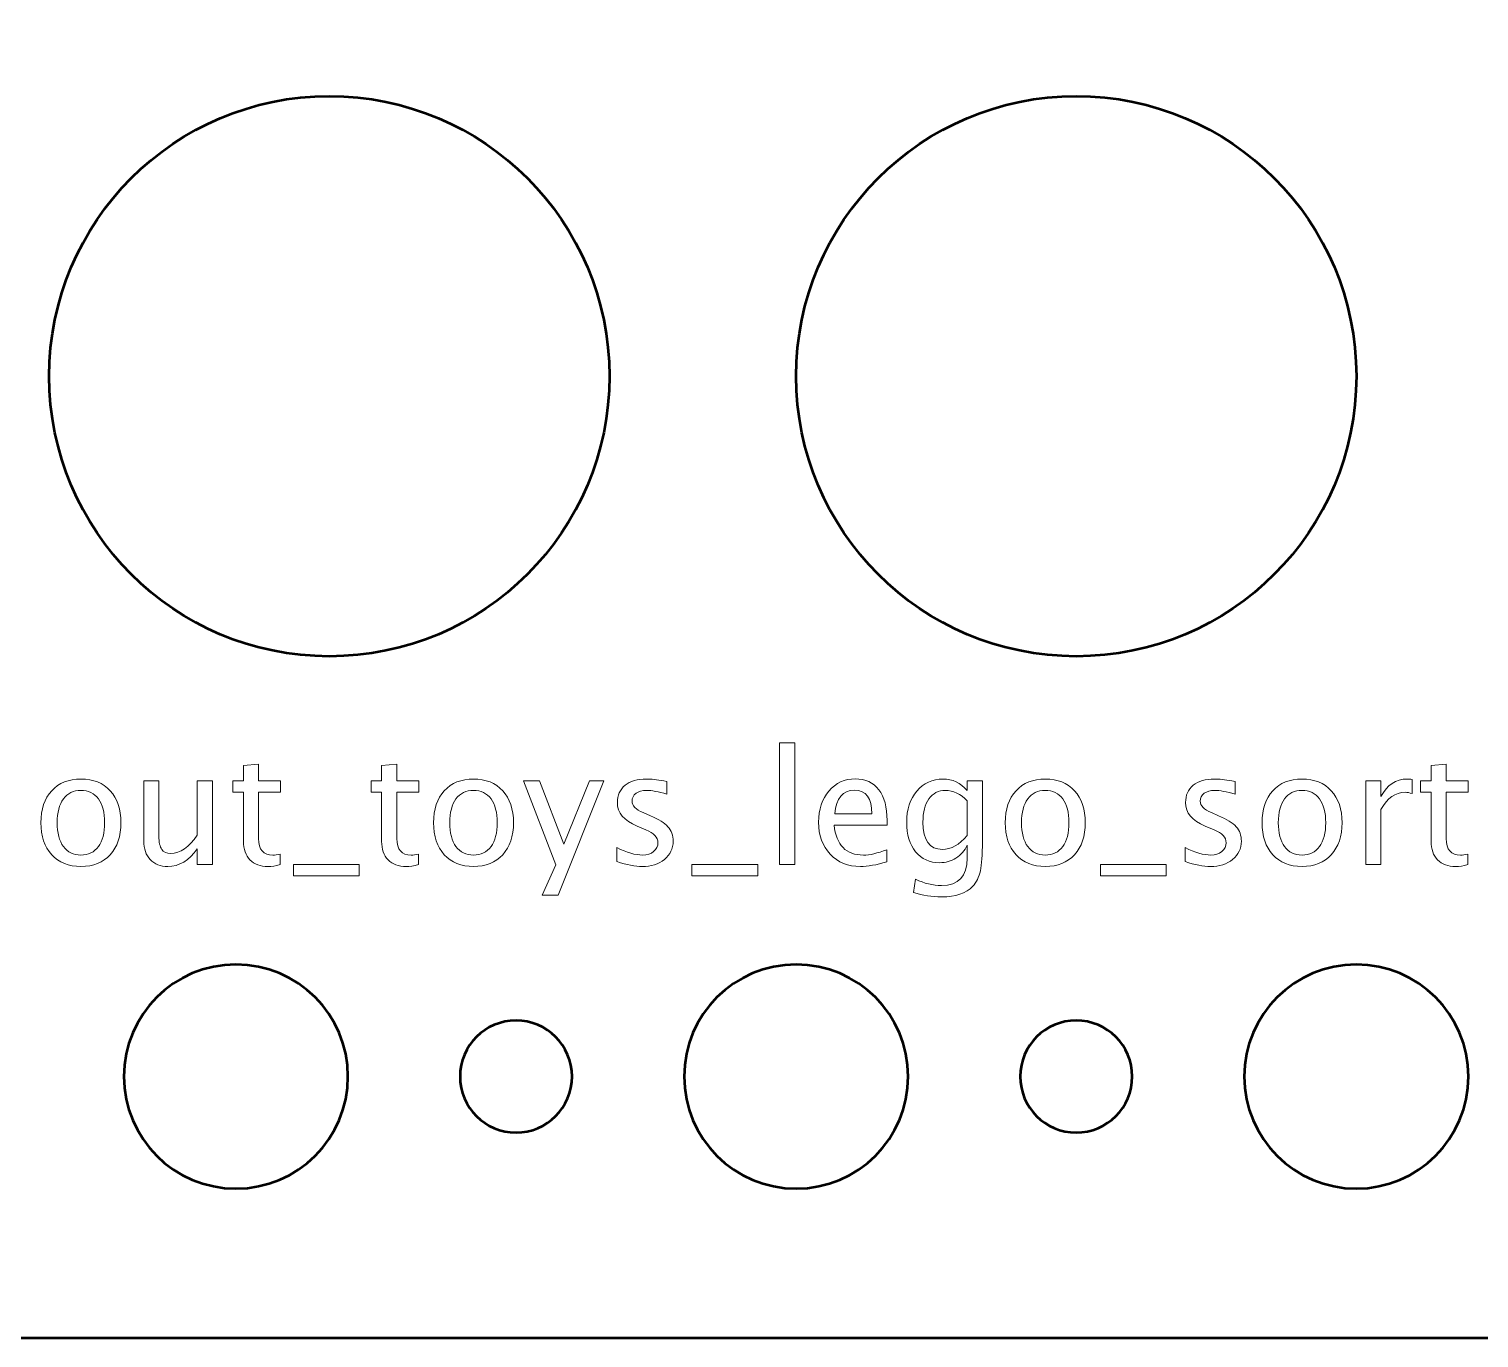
# Model space of a CAD drawing. Header units: centimetres. Extents: x -31.4 to 31.4, y -20.9 to 20.9.
# Drawn here: x -5.804 to -1.922, y 0.05 to 3.555 of the extents above; entities that cross this region are included whole.
import ezdxf

# ---------------------------------------------------------------- set-up
doc = ezdxf.new("R2010")
doc.units = ezdxf.units.CM
doc.header["$MEASUREMENT"] = 0
doc.layers.add('Layer 1', color=7, linetype='Continuous')

msp = doc.modelspace()

# ---------------------------------------------------------------- linework, layer by layer
at = {"layer": 'Layer 1', "lineweight": 53}
for centre in [(-4.99998, 2.62498), (-2.99998, 2.62498)]:
    msp.add_ellipse(centre, major_axis=(0, 0.75002), ratio=1, dxfattribs=at)
for points, knots in [([(-10.45, 0.55), (-10.45, 0.55), (-10.45, 20.45), (-10.45, 20.45), (-10.45, 20.45), (-10.45, 20.72614), (-10.22614, 20.95), (-9.95, 20.95), (-9.95, 20.95), (-9.95, 20.95), (9.95, 20.95), (9.95, 20.95), (9.95, 20.95), (10.22614, 20.95), (10.45, 20.72614), (10.45, 20.45), (10.45, 20.45), (10.45, 20.45), (10.45, 0.55), (10.45, 0.55), (10.45, 0.55), (10.45, 0.27386), (10.22614, 0.05), (9.95, 0.05), (9.95, 0.05), (9.95, 0.05), (-9.95, 0.05), (-9.95, 0.05), (-9.95, 0.05), (-10.22614, 0.05), (-10.45, 0.27386), (-10.45, 0.55)], [0, 0, 0, 0, 0.1111111, 0.1111111, 0.1111111, 0.1111111, 0.2222222, 0.2222222, 0.2222222, 0.2222222, 0.3333333, 0.3333333, 0.3333333, 0.3333333, 0.4444444, 0.4444444, 0.4444444, 0.4444444, 0.5555556, 0.5555556, 0.5555556, 0.5555556, 0.6666667, 0.6666667, 0.6666667, 0.6666667, 0.7777778, 0.7777778, 0.7777778, 0.7777778, 1, 1, 1, 1]), ([(-5.55, 0.75), (-5.55, 0.91569), (-5.41569, 1.05), (-5.25, 1.05), (-5.25, 1.05), (-5.08431, 1.05), (-4.95, 0.91569), (-4.95, 0.75), (-4.95, 0.75), (-4.95, 0.58431), (-5.08431, 0.45), (-5.25, 0.45), (-5.25, 0.45), (-5.41569, 0.45), (-5.55, 0.58431), (-5.55, 0.75)], [0, 0, 0, 0, 0.2, 0.2, 0.2, 0.2, 0.4, 0.4, 0.4, 0.4, 0.6, 0.6, 0.6, 0.6, 1, 1, 1, 1]), ([(-4.05, 0.75), (-4.05, 0.91569), (-3.91569, 1.05), (-3.75, 1.05), (-3.75, 1.05), (-3.58431, 1.05), (-3.45, 0.91569), (-3.45, 0.75), (-3.45, 0.75), (-3.45, 0.58431), (-3.58431, 0.45), (-3.75, 0.45), (-3.75, 0.45), (-3.91569, 0.45), (-4.05, 0.58431), (-4.05, 0.75)], [0, 0, 0, 0, 0.2, 0.2, 0.2, 0.2, 0.4, 0.4, 0.4, 0.4, 0.6, 0.6, 0.6, 0.6, 1, 1, 1, 1]), ([(-2.55, 0.75), (-2.55, 0.91569), (-2.41569, 1.05), (-2.25, 1.05), (-2.25, 1.05), (-2.08431, 1.05), (-1.95, 0.91569), (-1.95, 0.75), (-1.95, 0.75), (-1.95, 0.58431), (-2.08431, 0.45), (-2.25, 0.45), (-2.25, 0.45), (-2.41569, 0.45), (-2.55, 0.58431), (-2.55, 0.75)], [0, 0, 0, 0, 0.2, 0.2, 0.2, 0.2, 0.4, 0.4, 0.4, 0.4, 0.6, 0.6, 0.6, 0.6, 1, 1, 1, 1]), ([(-4.65, 0.75), (-4.65, 0.83284), (-4.58284, 0.9), (-4.5, 0.9), (-4.5, 0.9), (-4.41716, 0.9), (-4.35, 0.83284), (-4.35, 0.75), (-4.35, 0.75), (-4.35, 0.66716), (-4.41716, 0.6), (-4.5, 0.6), (-4.5, 0.6), (-4.58284, 0.6), (-4.65, 0.66716), (-4.65, 0.75)], [0, 0, 0, 0, 0.2, 0.2, 0.2, 0.2, 0.4, 0.4, 0.4, 0.4, 0.6, 0.6, 0.6, 0.6, 1, 1, 1, 1]), ([(-3.15, 0.75), (-3.15, 0.83284), (-3.08284, 0.9), (-3, 0.9), (-3, 0.9), (-2.91716, 0.9), (-2.85, 0.83284), (-2.85, 0.75), (-2.85, 0.75), (-2.85, 0.66716), (-2.91716, 0.6), (-3, 0.6), (-3, 0.6), (-3.08284, 0.6), (-3.15, 0.66716), (-3.15, 0.75)], [0, 0, 0, 0, 0.2, 0.2, 0.2, 0.2, 0.4, 0.4, 0.4, 0.4, 0.6, 0.6, 0.6, 0.6, 1, 1, 1, 1])]:
    msp.add_open_spline(points, degree=3, knots=knots, dxfattribs=at)
at = {"layer": 'Layer 1', "color": 5, "lineweight": 9}
for points, knots in [([(-3.79443, 1.31748), (-3.79443, 1.31748), (-3.79443, 1.64387), (-3.79443, 1.64387), (-3.79443, 1.64387), (-3.79443, 1.64387), (-3.75379, 1.64387), (-3.75379, 1.64387), (-3.75379, 1.64387), (-3.75379, 1.64387), (-3.75379, 1.31748), (-3.75379, 1.31748), (-3.75379, 1.31748), (-3.75379, 1.31748), (-3.79443, 1.31748), (-3.79443, 1.31748)], [0, 0, 0, 0, 0.2, 0.2, 0.2, 0.2, 0.4, 0.4, 0.4, 0.4, 0.6, 0.6, 0.6, 0.6, 1, 1, 1, 1]), ([(-5.13119, 1.31755), (-5.14375, 1.31409), (-5.15469, 1.3124), (-5.16393, 1.3124), (-5.16393, 1.3124), (-5.18467, 1.3124), (-5.20083, 1.31833), (-5.2124, 1.33018), (-5.2124, 1.33018), (-5.22404, 1.34203), (-5.22983, 1.35847), (-5.22983, 1.37957), (-5.22983, 1.37957), (-5.22983, 1.37957), (-5.22983, 1.51137), (-5.22983, 1.51137), (-5.22983, 1.51137), (-5.22983, 1.51137), (-5.25791, 1.51137), (-5.25791, 1.51137), (-5.25791, 1.51137), (-5.25791, 1.51137), (-5.25791, 1.54184), (-5.25791, 1.54184), (-5.25791, 1.54184), (-5.25791, 1.54184), (-5.22983, 1.54184), (-5.22983, 1.54184), (-5.22983, 1.54184), (-5.22983, 1.54184), (-5.22983, 1.58241), (-5.22983, 1.58241), (-5.22983, 1.58241), (-5.22983, 1.58241), (-5.18919, 1.58629), (-5.18919, 1.58629), (-5.18919, 1.58629), (-5.18919, 1.58629), (-5.18919, 1.54184), (-5.18919, 1.54184), (-5.18919, 1.54184), (-5.18919, 1.54184), (-5.13034, 1.54184), (-5.13034, 1.54184), (-5.13034, 1.54184), (-5.13034, 1.54184), (-5.13034, 1.51137), (-5.13034, 1.51137), (-5.13034, 1.51137), (-5.13034, 1.51137), (-5.18919, 1.51137), (-5.18919, 1.51137), (-5.18919, 1.51137), (-5.18919, 1.51137), (-5.18919, 1.38691), (-5.18919, 1.38691), (-5.18919, 1.38691), (-5.18919, 1.35756), (-5.17642, 1.34288), (-5.15095, 1.34288), (-5.15095, 1.34288), (-5.14551, 1.34288), (-5.13895, 1.3438), (-5.13119, 1.34556), (-5.13119, 1.34556), (-5.13119, 1.34556), (-5.13119, 1.31755), (-5.13119, 1.31755)], [0, 0, 0, 0, 0.0555556, 0.0555556, 0.0555556, 0.0555556, 0.1111111, 0.1111111, 0.1111111, 0.1111111, 0.1666667, 0.1666667, 0.1666667, 0.1666667, 0.2222222, 0.2222222, 0.2222222, 0.2222222, 0.2777778, 0.2777778, 0.2777778, 0.2777778, 0.3333333, 0.3333333, 0.3333333, 0.3333333, 0.3888889, 0.3888889, 0.3888889, 0.3888889, 0.4444444, 0.4444444, 0.4444444, 0.4444444, 0.5, 0.5, 0.5, 0.5, 0.5555556, 0.5555556, 0.5555556, 0.5555556, 0.6111111, 0.6111111, 0.6111111, 0.6111111, 0.6666667, 0.6666667, 0.6666667, 0.6666667, 0.7222222, 0.7222222, 0.7222222, 0.7222222, 0.7777778, 0.7777778, 0.7777778, 0.7777778, 0.8333333, 0.8333333, 0.8333333, 0.8333333, 0.8888889, 0.8888889, 0.8888889, 0.8888889, 1, 1, 1, 1]), ([(-4.76119, 1.31755), (-4.77375, 1.31409), (-4.78469, 1.3124), (-4.79393, 1.3124), (-4.79393, 1.3124), (-4.81467, 1.3124), (-4.83083, 1.31833), (-4.8424, 1.33018), (-4.8424, 1.33018), (-4.85404, 1.34203), (-4.85983, 1.35847), (-4.85983, 1.37957), (-4.85983, 1.37957), (-4.85983, 1.37957), (-4.85983, 1.51137), (-4.85983, 1.51137), (-4.85983, 1.51137), (-4.85983, 1.51137), (-4.88791, 1.51137), (-4.88791, 1.51137), (-4.88791, 1.51137), (-4.88791, 1.51137), (-4.88791, 1.54184), (-4.88791, 1.54184), (-4.88791, 1.54184), (-4.88791, 1.54184), (-4.85983, 1.54184), (-4.85983, 1.54184), (-4.85983, 1.54184), (-4.85983, 1.54184), (-4.85983, 1.58241), (-4.85983, 1.58241), (-4.85983, 1.58241), (-4.85983, 1.58241), (-4.81919, 1.58629), (-4.81919, 1.58629), (-4.81919, 1.58629), (-4.81919, 1.58629), (-4.81919, 1.54184), (-4.81919, 1.54184), (-4.81919, 1.54184), (-4.81919, 1.54184), (-4.76034, 1.54184), (-4.76034, 1.54184), (-4.76034, 1.54184), (-4.76034, 1.54184), (-4.76034, 1.51137), (-4.76034, 1.51137), (-4.76034, 1.51137), (-4.76034, 1.51137), (-4.81919, 1.51137), (-4.81919, 1.51137), (-4.81919, 1.51137), (-4.81919, 1.51137), (-4.81919, 1.38691), (-4.81919, 1.38691), (-4.81919, 1.38691), (-4.81919, 1.35756), (-4.80642, 1.34288), (-4.78095, 1.34288), (-4.78095, 1.34288), (-4.77551, 1.34288), (-4.76895, 1.3438), (-4.76119, 1.34556), (-4.76119, 1.34556), (-4.76119, 1.34556), (-4.76119, 1.31755), (-4.76119, 1.31755)], [0, 0, 0, 0, 0.0555556, 0.0555556, 0.0555556, 0.0555556, 0.1111111, 0.1111111, 0.1111111, 0.1111111, 0.1666667, 0.1666667, 0.1666667, 0.1666667, 0.2222222, 0.2222222, 0.2222222, 0.2222222, 0.2777778, 0.2777778, 0.2777778, 0.2777778, 0.3333333, 0.3333333, 0.3333333, 0.3333333, 0.3888889, 0.3888889, 0.3888889, 0.3888889, 0.4444444, 0.4444444, 0.4444444, 0.4444444, 0.5, 0.5, 0.5, 0.5, 0.5555556, 0.5555556, 0.5555556, 0.5555556, 0.6111111, 0.6111111, 0.6111111, 0.6111111, 0.6666667, 0.6666667, 0.6666667, 0.6666667, 0.7222222, 0.7222222, 0.7222222, 0.7222222, 0.7777778, 0.7777778, 0.7777778, 0.7777778, 0.8333333, 0.8333333, 0.8333333, 0.8333333, 0.8888889, 0.8888889, 0.8888889, 0.8888889, 1, 1, 1, 1]), ([(-1.95109, 1.31755), (-1.96365, 1.31409), (-1.97459, 1.3124), (-1.98383, 1.3124), (-1.98383, 1.3124), (-2.00457, 1.3124), (-2.02073, 1.31833), (-2.0323, 1.33018), (-2.0323, 1.33018), (-2.04394, 1.34203), (-2.04973, 1.35847), (-2.04973, 1.37957), (-2.04973, 1.37957), (-2.04973, 1.37957), (-2.04973, 1.51137), (-2.04973, 1.51137), (-2.04973, 1.51137), (-2.04973, 1.51137), (-2.07781, 1.51137), (-2.07781, 1.51137), (-2.07781, 1.51137), (-2.07781, 1.51137), (-2.07781, 1.54184), (-2.07781, 1.54184), (-2.07781, 1.54184), (-2.07781, 1.54184), (-2.04973, 1.54184), (-2.04973, 1.54184), (-2.04973, 1.54184), (-2.04973, 1.54184), (-2.04973, 1.58241), (-2.04973, 1.58241), (-2.04973, 1.58241), (-2.04973, 1.58241), (-2.00909, 1.58629), (-2.00909, 1.58629), (-2.00909, 1.58629), (-2.00909, 1.58629), (-2.00909, 1.54184), (-2.00909, 1.54184), (-2.00909, 1.54184), (-2.00909, 1.54184), (-1.95024, 1.54184), (-1.95024, 1.54184), (-1.95024, 1.54184), (-1.95024, 1.54184), (-1.95024, 1.51137), (-1.95024, 1.51137), (-1.95024, 1.51137), (-1.95024, 1.51137), (-2.00909, 1.51137), (-2.00909, 1.51137), (-2.00909, 1.51137), (-2.00909, 1.51137), (-2.00909, 1.38691), (-2.00909, 1.38691), (-2.00909, 1.38691), (-2.00909, 1.35756), (-1.99632, 1.34288), (-1.97085, 1.34288), (-1.97085, 1.34288), (-1.96541, 1.34288), (-1.95885, 1.3438), (-1.95109, 1.34556), (-1.95109, 1.34556), (-1.95109, 1.34556), (-1.95109, 1.31755), (-1.95109, 1.31755)], [0, 0, 0, 0, 0.0555556, 0.0555556, 0.0555556, 0.0555556, 0.1111111, 0.1111111, 0.1111111, 0.1111111, 0.1666667, 0.1666667, 0.1666667, 0.1666667, 0.2222222, 0.2222222, 0.2222222, 0.2222222, 0.2777778, 0.2777778, 0.2777778, 0.2777778, 0.3333333, 0.3333333, 0.3333333, 0.3333333, 0.3888889, 0.3888889, 0.3888889, 0.3888889, 0.4444444, 0.4444444, 0.4444444, 0.4444444, 0.5, 0.5, 0.5, 0.5, 0.5555556, 0.5555556, 0.5555556, 0.5555556, 0.6111111, 0.6111111, 0.6111111, 0.6111111, 0.6666667, 0.6666667, 0.6666667, 0.6666667, 0.7222222, 0.7222222, 0.7222222, 0.7222222, 0.7777778, 0.7777778, 0.7777778, 0.7777778, 0.8333333, 0.8333333, 0.8333333, 0.8333333, 0.8888889, 0.8888889, 0.8888889, 0.8888889, 1, 1, 1, 1]), ([(-5.66502, 1.3124), (-5.69797, 1.3124), (-5.72407, 1.32291), (-5.74326, 1.34394), (-5.74326, 1.34394), (-5.76252, 1.36496), (-5.77212, 1.39354), (-5.77212, 1.42959), (-5.77212, 1.42959), (-5.77212, 1.46557), (-5.76252, 1.49408), (-5.74326, 1.51503), (-5.74326, 1.51503), (-5.72407, 1.53599), (-5.69797, 1.5465), (-5.66502, 1.5465), (-5.66502, 1.5465), (-5.63207, 1.5465), (-5.60596, 1.53599), (-5.58677, 1.51503), (-5.58677, 1.51503), (-5.56751, 1.49408), (-5.55792, 1.46557), (-5.55792, 1.42959), (-5.55792, 1.42959), (-5.55792, 1.39354), (-5.56751, 1.36496), (-5.58677, 1.34394), (-5.58677, 1.34394), (-5.60596, 1.32291), (-5.63207, 1.3124), (-5.66502, 1.3124)], [0, 0, 0, 0, 0.1111111, 0.1111111, 0.1111111, 0.1111111, 0.2222222, 0.2222222, 0.2222222, 0.2222222, 0.3333333, 0.3333333, 0.3333333, 0.3333333, 0.4444444, 0.4444444, 0.4444444, 0.4444444, 0.5555556, 0.5555556, 0.5555556, 0.5555556, 0.6666667, 0.6666667, 0.6666667, 0.6666667, 0.7777778, 0.7777778, 0.7777778, 0.7777778, 1, 1, 1, 1]), ([(-5.66509, 1.34288), (-5.64498, 1.34288), (-5.62932, 1.35043), (-5.61817, 1.3656), (-5.61817, 1.3656), (-5.60709, 1.3807), (-5.60152, 1.40208), (-5.60152, 1.42959), (-5.60152, 1.42959), (-5.60152, 1.45704), (-5.60709, 1.47835), (-5.61817, 1.49344), (-5.61817, 1.49344), (-5.62932, 1.50847), (-5.64498, 1.51602), (-5.66509, 1.51602), (-5.66509, 1.51602), (-5.68527, 1.51602), (-5.70093, 1.50847), (-5.71194, 1.49344), (-5.71194, 1.49344), (-5.72301, 1.47835), (-5.72852, 1.45704), (-5.72852, 1.42959), (-5.72852, 1.42959), (-5.72852, 1.40208), (-5.72301, 1.3807), (-5.71194, 1.3656), (-5.71194, 1.3656), (-5.70093, 1.35043), (-5.68527, 1.34288), (-5.66509, 1.34288)], [0, 0, 0, 0, 0.1111111, 0.1111111, 0.1111111, 0.1111111, 0.2222222, 0.2222222, 0.2222222, 0.2222222, 0.3333333, 0.3333333, 0.3333333, 0.3333333, 0.4444444, 0.4444444, 0.4444444, 0.4444444, 0.5555556, 0.5555556, 0.5555556, 0.5555556, 0.6666667, 0.6666667, 0.6666667, 0.6666667, 0.7777778, 0.7777778, 0.7777778, 0.7777778, 1, 1, 1, 1]), ([(-5.35372, 1.31748), (-5.35372, 1.31748), (-5.35372, 1.35967), (-5.35372, 1.35967), (-5.35372, 1.35967), (-5.37539, 1.32813), (-5.4017, 1.3124), (-5.43261, 1.3124), (-5.43261, 1.3124), (-5.45222, 1.3124), (-5.46781, 1.31854), (-5.47938, 1.33089), (-5.47938, 1.33089), (-5.49102, 1.34323), (-5.49681, 1.35981), (-5.49681, 1.38077), (-5.49681, 1.38077), (-5.49681, 1.38077), (-5.49681, 1.54184), (-5.49681, 1.54184), (-5.49681, 1.54184), (-5.49681, 1.54184), (-5.45617, 1.54184), (-5.45617, 1.54184), (-5.45617, 1.54184), (-5.45617, 1.54184), (-5.45617, 1.39403), (-5.45617, 1.39403), (-5.45617, 1.39403), (-5.45617, 1.37717), (-5.4537, 1.36525), (-5.44883, 1.35819), (-5.44883, 1.35819), (-5.44389, 1.35106), (-5.43571, 1.34754), (-5.42421, 1.34754), (-5.42421, 1.34754), (-5.39937, 1.34754), (-5.37581, 1.36383), (-5.35372, 1.3965), (-5.35372, 1.3965), (-5.35372, 1.3965), (-5.35372, 1.54184), (-5.35372, 1.54184), (-5.35372, 1.54184), (-5.35372, 1.54184), (-5.31309, 1.54184), (-5.31309, 1.54184), (-5.31309, 1.54184), (-5.31309, 1.54184), (-5.31309, 1.31748), (-5.31309, 1.31748), (-5.31309, 1.31748), (-5.31309, 1.31748), (-5.35372, 1.31748), (-5.35372, 1.31748)], [0, 0, 0, 0, 0.0666667, 0.0666667, 0.0666667, 0.0666667, 0.1333333, 0.1333333, 0.1333333, 0.1333333, 0.2, 0.2, 0.2, 0.2, 0.2666667, 0.2666667, 0.2666667, 0.2666667, 0.3333333, 0.3333333, 0.3333333, 0.3333333, 0.4, 0.4, 0.4, 0.4, 0.4666667, 0.4666667, 0.4666667, 0.4666667, 0.5333333, 0.5333333, 0.5333333, 0.5333333, 0.6, 0.6, 0.6, 0.6, 0.6666667, 0.6666667, 0.6666667, 0.6666667, 0.7333333, 0.7333333, 0.7333333, 0.7333333, 0.8, 0.8, 0.8, 0.8, 0.8666667, 0.8666667, 0.8666667, 0.8666667, 1, 1, 1, 1]), ([(-4.61387, 1.3124), (-4.64682, 1.3124), (-4.67292, 1.32291), (-4.69211, 1.34394), (-4.69211, 1.34394), (-4.71137, 1.36496), (-4.72097, 1.39354), (-4.72097, 1.42959), (-4.72097, 1.42959), (-4.72097, 1.46557), (-4.71137, 1.49408), (-4.69211, 1.51503), (-4.69211, 1.51503), (-4.67292, 1.53599), (-4.64682, 1.5465), (-4.61387, 1.5465), (-4.61387, 1.5465), (-4.58092, 1.5465), (-4.55481, 1.53599), (-4.53562, 1.51503), (-4.53562, 1.51503), (-4.51636, 1.49408), (-4.50677, 1.46557), (-4.50677, 1.42959), (-4.50677, 1.42959), (-4.50677, 1.39354), (-4.51636, 1.36496), (-4.53562, 1.34394), (-4.53562, 1.34394), (-4.55481, 1.32291), (-4.58092, 1.3124), (-4.61387, 1.3124)], [0, 0, 0, 0, 0.1111111, 0.1111111, 0.1111111, 0.1111111, 0.2222222, 0.2222222, 0.2222222, 0.2222222, 0.3333333, 0.3333333, 0.3333333, 0.3333333, 0.4444444, 0.4444444, 0.4444444, 0.4444444, 0.5555556, 0.5555556, 0.5555556, 0.5555556, 0.6666667, 0.6666667, 0.6666667, 0.6666667, 0.7777778, 0.7777778, 0.7777778, 0.7777778, 1, 1, 1, 1]), ([(-4.61394, 1.34288), (-4.59383, 1.34288), (-4.57817, 1.35043), (-4.56702, 1.3656), (-4.56702, 1.3656), (-4.55594, 1.3807), (-4.55037, 1.40208), (-4.55037, 1.42959), (-4.55037, 1.42959), (-4.55037, 1.45704), (-4.55594, 1.47835), (-4.56702, 1.49344), (-4.56702, 1.49344), (-4.57817, 1.50847), (-4.59383, 1.51602), (-4.61394, 1.51602), (-4.61394, 1.51602), (-4.63412, 1.51602), (-4.64978, 1.50847), (-4.66079, 1.49344), (-4.66079, 1.49344), (-4.67186, 1.47835), (-4.67737, 1.45704), (-4.67737, 1.42959), (-4.67737, 1.42959), (-4.67737, 1.40208), (-4.67186, 1.3807), (-4.66079, 1.3656), (-4.66079, 1.3656), (-4.64978, 1.35043), (-4.63412, 1.34288), (-4.61394, 1.34288)], [0, 0, 0, 0, 0.1111111, 0.1111111, 0.1111111, 0.1111111, 0.2222222, 0.2222222, 0.2222222, 0.2222222, 0.3333333, 0.3333333, 0.3333333, 0.3333333, 0.4444444, 0.4444444, 0.4444444, 0.4444444, 0.5555556, 0.5555556, 0.5555556, 0.5555556, 0.6666667, 0.6666667, 0.6666667, 0.6666667, 0.7777778, 0.7777778, 0.7777778, 0.7777778, 1, 1, 1, 1]), ([(-4.42986, 1.23578), (-4.42986, 1.23578), (-4.39345, 1.3172), (-4.39345, 1.3172), (-4.39345, 1.3172), (-4.39345, 1.3172), (-4.48037, 1.54184), (-4.48037, 1.54184), (-4.48037, 1.54184), (-4.48037, 1.54184), (-4.43677, 1.54184), (-4.43677, 1.54184), (-4.43677, 1.54184), (-4.43677, 1.54184), (-4.37214, 1.37195), (-4.37214, 1.37195), (-4.37214, 1.37195), (-4.37214, 1.37195), (-4.30321, 1.54184), (-4.30321, 1.54184), (-4.30321, 1.54184), (-4.30321, 1.54184), (-4.2649, 1.54184), (-4.2649, 1.54184), (-4.2649, 1.54184), (-4.2649, 1.54184), (-4.38752, 1.23578), (-4.38752, 1.23578), (-4.38752, 1.23578), (-4.38752, 1.23578), (-4.42986, 1.23578), (-4.42986, 1.23578)], [0, 0, 0, 0, 0.1111111, 0.1111111, 0.1111111, 0.1111111, 0.2222222, 0.2222222, 0.2222222, 0.2222222, 0.3333333, 0.3333333, 0.3333333, 0.3333333, 0.4444444, 0.4444444, 0.4444444, 0.4444444, 0.5555556, 0.5555556, 0.5555556, 0.5555556, 0.6666667, 0.6666667, 0.6666667, 0.6666667, 0.7777778, 0.7777778, 0.7777778, 0.7777778, 1, 1, 1, 1]), ([(-4.22997, 1.32552), (-4.22997, 1.32552), (-4.22997, 1.36278), (-4.22997, 1.36278), (-4.22997, 1.36278), (-4.20337, 1.34951), (-4.1803, 1.34288), (-4.16062, 1.34288), (-4.16062, 1.34288), (-4.14891, 1.34288), (-4.13917, 1.34605), (-4.13148, 1.3524), (-4.13148, 1.3524), (-4.12379, 1.35868), (-4.11991, 1.36659), (-4.11991, 1.37611), (-4.11991, 1.37611), (-4.11991, 1.39001), (-4.1307, 1.40151), (-4.15229, 1.41061), (-4.15229, 1.41061), (-4.15229, 1.41061), (-4.17607, 1.4207), (-4.17607, 1.4207), (-4.17607, 1.4207), (-4.21114, 1.43524), (-4.2287, 1.45626), (-4.2287, 1.48357), (-4.2287, 1.48357), (-4.2287, 1.50311), (-4.22179, 1.51849), (-4.20796, 1.52971), (-4.20796, 1.52971), (-4.19413, 1.54093), (-4.17515, 1.5465), (-4.15109, 1.5465), (-4.15109, 1.5465), (-4.1386, 1.5465), (-4.12308, 1.54481), (-4.10467, 1.54135), (-4.10467, 1.54135), (-4.10467, 1.54135), (-4.0962, 1.53973), (-4.0962, 1.53973), (-4.0962, 1.53973), (-4.0962, 1.53973), (-4.0962, 1.50586), (-4.0962, 1.50586), (-4.0962, 1.50586), (-4.11885, 1.51264), (-4.13691, 1.51602), (-4.15039, 1.51602), (-4.15039, 1.51602), (-4.16224, 1.51602), (-4.17162, 1.51341), (-4.17875, 1.50826), (-4.17875, 1.50826), (-4.18581, 1.50311), (-4.18933, 1.4962), (-4.18933, 1.48752), (-4.18933, 1.48752), (-4.18933, 1.47531), (-4.17946, 1.46494), (-4.15963, 1.45654), (-4.15963, 1.45654), (-4.15963, 1.45654), (-4.14009, 1.44829), (-4.14009, 1.44829), (-4.14009, 1.44829), (-4.11793, 1.43898), (-4.10227, 1.4291), (-4.0931, 1.41873), (-4.0931, 1.41873), (-4.08385, 1.40835), (-4.07927, 1.39537), (-4.07927, 1.37985), (-4.07927, 1.37985), (-4.07927, 1.36017), (-4.08703, 1.34401), (-4.10262, 1.33138), (-4.10262, 1.33138), (-4.11814, 1.31875), (-4.13804, 1.3124), (-4.16224, 1.3124), (-4.16224, 1.3124), (-4.18087, 1.3124), (-4.20337, 1.31677), (-4.22997, 1.32552)], [0, 0, 0, 0, 0.0434783, 0.0434783, 0.0434783, 0.0434783, 0.0869565, 0.0869565, 0.0869565, 0.0869565, 0.1304348, 0.1304348, 0.1304348, 0.1304348, 0.173913, 0.173913, 0.173913, 0.173913, 0.2173913, 0.2173913, 0.2173913, 0.2173913, 0.2608696, 0.2608696, 0.2608696, 0.2608696, 0.3043478, 0.3043478, 0.3043478, 0.3043478, 0.3478261, 0.3478261, 0.3478261, 0.3478261, 0.3913043, 0.3913043, 0.3913043, 0.3913043, 0.4347826, 0.4347826, 0.4347826, 0.4347826, 0.4782609, 0.4782609, 0.4782609, 0.4782609, 0.5217391, 0.5217391, 0.5217391, 0.5217391, 0.5652174, 0.5652174, 0.5652174, 0.5652174, 0.6086957, 0.6086957, 0.6086957, 0.6086957, 0.6521739, 0.6521739, 0.6521739, 0.6521739, 0.6956522, 0.6956522, 0.6956522, 0.6956522, 0.7391304, 0.7391304, 0.7391304, 0.7391304, 0.7826087, 0.7826087, 0.7826087, 0.7826087, 0.826087, 0.826087, 0.826087, 0.826087, 0.8695652, 0.8695652, 0.8695652, 0.8695652, 0.9130435, 0.9130435, 0.9130435, 0.9130435, 1, 1, 1, 1]), ([(-3.50741, 1.32468), (-3.53472, 1.31649), (-3.55807, 1.3124), (-3.57755, 1.3124), (-3.57755, 1.3124), (-3.61078, 1.3124), (-3.6378, 1.32341), (-3.65861, 1.34535), (-3.65861, 1.34535), (-3.67943, 1.36729), (-3.68987, 1.39573), (-3.68987, 1.43072), (-3.68987, 1.43072), (-3.68987, 1.46466), (-3.6807, 1.49253), (-3.66228, 1.51433), (-3.66228, 1.51433), (-3.64387, 1.53606), (-3.6203, 1.54692), (-3.59159, 1.54692), (-3.59159, 1.54692), (-3.56442, 1.54692), (-3.5434, 1.53726), (-3.52858, 1.51793), (-3.52858, 1.51793), (-3.51376, 1.49859), (-3.50636, 1.47122), (-3.50636, 1.43573), (-3.50636, 1.43573), (-3.50636, 1.43573), (-3.50657, 1.42331), (-3.50657, 1.42331), (-3.50657, 1.42331), (-3.50657, 1.42331), (-3.64838, 1.42331), (-3.64838, 1.42331), (-3.64838, 1.42331), (-3.64246, 1.36969), (-3.61628, 1.34288), (-3.56993, 1.34288), (-3.56993, 1.34288), (-3.55292, 1.34288), (-3.53211, 1.34768), (-3.50741, 1.35727), (-3.50741, 1.35727), (-3.50741, 1.35727), (-3.50741, 1.32468), (-3.50741, 1.32468)], [0, 0, 0, 0, 0.0769231, 0.0769231, 0.0769231, 0.0769231, 0.1538462, 0.1538462, 0.1538462, 0.1538462, 0.2307692, 0.2307692, 0.2307692, 0.2307692, 0.3076923, 0.3076923, 0.3076923, 0.3076923, 0.3846154, 0.3846154, 0.3846154, 0.3846154, 0.4615385, 0.4615385, 0.4615385, 0.4615385, 0.5384615, 0.5384615, 0.5384615, 0.5384615, 0.6153846, 0.6153846, 0.6153846, 0.6153846, 0.6923077, 0.6923077, 0.6923077, 0.6923077, 0.7692308, 0.7692308, 0.7692308, 0.7692308, 0.8461538, 0.8461538, 0.8461538, 0.8461538, 1, 1, 1, 1]), ([(-3.64627, 1.45379), (-3.64627, 1.45379), (-3.54721, 1.45379), (-3.54721, 1.45379), (-3.54721, 1.45379), (-3.54721, 1.49556), (-3.5628, 1.51645), (-3.59392, 1.51645), (-3.59392, 1.51645), (-3.62524, 1.51645), (-3.64267, 1.49556), (-3.64627, 1.45379)], [0, 0, 0, 0, 0.25, 0.25, 0.25, 0.25, 0.5, 0.5, 0.5, 0.5, 1, 1, 1, 1]), ([(-3.43537, 1.24297), (-3.43537, 1.24297), (-3.43058, 1.27811), (-3.43058, 1.27811), (-3.43058, 1.27811), (-3.40701, 1.2671), (-3.38366, 1.2616), (-3.36059, 1.2616), (-3.36059, 1.2616), (-3.3148, 1.2616), (-3.29186, 1.28587), (-3.29186, 1.33434), (-3.29186, 1.33434), (-3.29186, 1.33434), (-3.29186, 1.36962), (-3.29186, 1.36962), (-3.29186, 1.36962), (-3.29892, 1.35473), (-3.30894, 1.34323), (-3.32199, 1.33498), (-3.32199, 1.33498), (-3.33504, 1.32672), (-3.34958, 1.32256), (-3.36559, 1.32256), (-3.36559, 1.32256), (-3.39276, 1.32256), (-3.41428, 1.3323), (-3.43015, 1.35177), (-3.43015, 1.35177), (-3.44603, 1.37124), (-3.454, 1.39763), (-3.454, 1.43093), (-3.454, 1.43093), (-3.454, 1.46501), (-3.44497, 1.49281), (-3.42691, 1.51433), (-3.42691, 1.51433), (-3.40877, 1.53578), (-3.38542, 1.5465), (-3.3567, 1.5465), (-3.3567, 1.5465), (-3.33159, 1.5465), (-3.30993, 1.53634), (-3.29186, 1.51595), (-3.29186, 1.51595), (-3.29186, 1.51595), (-3.29186, 1.54184), (-3.29186, 1.54184), (-3.29186, 1.54184), (-3.29186, 1.54184), (-3.25123, 1.54184), (-3.25123, 1.54184), (-3.25123, 1.54184), (-3.25123, 1.54184), (-3.25123, 1.37872), (-3.25123, 1.37872), (-3.25123, 1.37872), (-3.25123, 1.34366), (-3.25306, 1.31769), (-3.25673, 1.30083), (-3.25673, 1.30083), (-3.26033, 1.28397), (-3.26724, 1.27014), (-3.27726, 1.25941), (-3.27726, 1.25941), (-3.29504, 1.24058), (-3.32284, 1.23112), (-3.36059, 1.23112), (-3.36059, 1.23112), (-3.38648, 1.23112), (-3.41138, 1.23507), (-3.43537, 1.24297)], [0, 0, 0, 0, 0.0526316, 0.0526316, 0.0526316, 0.0526316, 0.1052632, 0.1052632, 0.1052632, 0.1052632, 0.1578947, 0.1578947, 0.1578947, 0.1578947, 0.2105263, 0.2105263, 0.2105263, 0.2105263, 0.2631579, 0.2631579, 0.2631579, 0.2631579, 0.3157895, 0.3157895, 0.3157895, 0.3157895, 0.3684211, 0.3684211, 0.3684211, 0.3684211, 0.4210526, 0.4210526, 0.4210526, 0.4210526, 0.4736842, 0.4736842, 0.4736842, 0.4736842, 0.5263158, 0.5263158, 0.5263158, 0.5263158, 0.5789474, 0.5789474, 0.5789474, 0.5789474, 0.6315789, 0.6315789, 0.6315789, 0.6315789, 0.6842105, 0.6842105, 0.6842105, 0.6842105, 0.7368421, 0.7368421, 0.7368421, 0.7368421, 0.7894737, 0.7894737, 0.7894737, 0.7894737, 0.8421053, 0.8421053, 0.8421053, 0.8421053, 0.8947368, 0.8947368, 0.8947368, 0.8947368, 1, 1, 1, 1]), ([(-3.29186, 1.39509), (-3.29186, 1.39509), (-3.29186, 1.48815), (-3.29186, 1.48815), (-3.29186, 1.48815), (-3.30979, 1.50671), (-3.32933, 1.51602), (-3.35043, 1.51602), (-3.35043, 1.51602), (-3.36919, 1.51602), (-3.38387, 1.50854), (-3.39445, 1.49351), (-3.39445, 1.49351), (-3.40511, 1.47856), (-3.4104, 1.45774), (-3.4104, 1.43121), (-3.4104, 1.43121), (-3.4104, 1.38246), (-3.39311, 1.35812), (-3.35847, 1.35812), (-3.35847, 1.35812), (-3.3349, 1.35812), (-3.31268, 1.37047), (-3.29186, 1.39509)], [0, 0, 0, 0, 0.1428571, 0.1428571, 0.1428571, 0.1428571, 0.2857143, 0.2857143, 0.2857143, 0.2857143, 0.4285714, 0.4285714, 0.4285714, 0.4285714, 0.5714286, 0.5714286, 0.5714286, 0.5714286, 0.7142857, 0.7142857, 0.7142857, 0.7142857, 1, 1, 1, 1]), ([(-3.08295, 1.3124), (-3.1159, 1.3124), (-3.142, 1.32291), (-3.16119, 1.34394), (-3.16119, 1.34394), (-3.18045, 1.36496), (-3.19005, 1.39354), (-3.19005, 1.42959), (-3.19005, 1.42959), (-3.19005, 1.46557), (-3.18045, 1.49408), (-3.16119, 1.51503), (-3.16119, 1.51503), (-3.142, 1.53599), (-3.1159, 1.5465), (-3.08295, 1.5465), (-3.08295, 1.5465), (-3.05, 1.5465), (-3.02389, 1.53599), (-3.0047, 1.51503), (-3.0047, 1.51503), (-2.98544, 1.49408), (-2.97585, 1.46557), (-2.97585, 1.42959), (-2.97585, 1.42959), (-2.97585, 1.39354), (-2.98544, 1.36496), (-3.0047, 1.34394), (-3.0047, 1.34394), (-3.02389, 1.32291), (-3.05, 1.3124), (-3.08295, 1.3124)], [0, 0, 0, 0, 0.1111111, 0.1111111, 0.1111111, 0.1111111, 0.2222222, 0.2222222, 0.2222222, 0.2222222, 0.3333333, 0.3333333, 0.3333333, 0.3333333, 0.4444444, 0.4444444, 0.4444444, 0.4444444, 0.5555556, 0.5555556, 0.5555556, 0.5555556, 0.6666667, 0.6666667, 0.6666667, 0.6666667, 0.7777778, 0.7777778, 0.7777778, 0.7777778, 1, 1, 1, 1]), ([(-3.08302, 1.34288), (-3.06291, 1.34288), (-3.04725, 1.35043), (-3.0361, 1.3656), (-3.0361, 1.3656), (-3.02502, 1.3807), (-3.01945, 1.40208), (-3.01945, 1.42959), (-3.01945, 1.42959), (-3.01945, 1.45704), (-3.02502, 1.47835), (-3.0361, 1.49344), (-3.0361, 1.49344), (-3.04725, 1.50847), (-3.06291, 1.51602), (-3.08302, 1.51602), (-3.08302, 1.51602), (-3.1032, 1.51602), (-3.11886, 1.50847), (-3.12987, 1.49344), (-3.12987, 1.49344), (-3.14094, 1.47835), (-3.14645, 1.45704), (-3.14645, 1.42959), (-3.14645, 1.42959), (-3.14645, 1.40208), (-3.14094, 1.3807), (-3.12987, 1.3656), (-3.12987, 1.3656), (-3.11886, 1.35043), (-3.1032, 1.34288), (-3.08302, 1.34288)], [0, 0, 0, 0, 0.1111111, 0.1111111, 0.1111111, 0.1111111, 0.2222222, 0.2222222, 0.2222222, 0.2222222, 0.3333333, 0.3333333, 0.3333333, 0.3333333, 0.4444444, 0.4444444, 0.4444444, 0.4444444, 0.5555556, 0.5555556, 0.5555556, 0.5555556, 0.6666667, 0.6666667, 0.6666667, 0.6666667, 0.7777778, 0.7777778, 0.7777778, 0.7777778, 1, 1, 1, 1]), ([(-2.70857, 1.32552), (-2.70857, 1.32552), (-2.70857, 1.36278), (-2.70857, 1.36278), (-2.70857, 1.36278), (-2.68197, 1.34951), (-2.6589, 1.34288), (-2.63922, 1.34288), (-2.63922, 1.34288), (-2.62751, 1.34288), (-2.61777, 1.34605), (-2.61008, 1.3524), (-2.61008, 1.3524), (-2.60239, 1.35868), (-2.59851, 1.36659), (-2.59851, 1.37611), (-2.59851, 1.37611), (-2.59851, 1.39001), (-2.6093, 1.40151), (-2.63089, 1.41061), (-2.63089, 1.41061), (-2.63089, 1.41061), (-2.65467, 1.4207), (-2.65467, 1.4207), (-2.65467, 1.4207), (-2.68974, 1.43524), (-2.7073, 1.45626), (-2.7073, 1.48357), (-2.7073, 1.48357), (-2.7073, 1.50311), (-2.70039, 1.51849), (-2.68656, 1.52971), (-2.68656, 1.52971), (-2.67273, 1.54093), (-2.65375, 1.5465), (-2.62969, 1.5465), (-2.62969, 1.5465), (-2.6172, 1.5465), (-2.60168, 1.54481), (-2.58327, 1.54135), (-2.58327, 1.54135), (-2.58327, 1.54135), (-2.5748, 1.53973), (-2.5748, 1.53973), (-2.5748, 1.53973), (-2.5748, 1.53973), (-2.5748, 1.50586), (-2.5748, 1.50586), (-2.5748, 1.50586), (-2.59745, 1.51264), (-2.61551, 1.51602), (-2.62899, 1.51602), (-2.62899, 1.51602), (-2.64084, 1.51602), (-2.65022, 1.51341), (-2.65735, 1.50826), (-2.65735, 1.50826), (-2.66441, 1.50311), (-2.66793, 1.4962), (-2.66793, 1.48752), (-2.66793, 1.48752), (-2.66793, 1.47531), (-2.65806, 1.46494), (-2.63823, 1.45654), (-2.63823, 1.45654), (-2.63823, 1.45654), (-2.61869, 1.44829), (-2.61869, 1.44829), (-2.61869, 1.44829), (-2.59653, 1.43898), (-2.58087, 1.4291), (-2.5717, 1.41873), (-2.5717, 1.41873), (-2.56245, 1.40835), (-2.55787, 1.39537), (-2.55787, 1.37985), (-2.55787, 1.37985), (-2.55787, 1.36017), (-2.56563, 1.34401), (-2.58122, 1.33138), (-2.58122, 1.33138), (-2.59674, 1.31875), (-2.61664, 1.3124), (-2.64084, 1.3124), (-2.64084, 1.3124), (-2.65947, 1.3124), (-2.68197, 1.31677), (-2.70857, 1.32552)], [0, 0, 0, 0, 0.0434783, 0.0434783, 0.0434783, 0.0434783, 0.0869565, 0.0869565, 0.0869565, 0.0869565, 0.1304348, 0.1304348, 0.1304348, 0.1304348, 0.173913, 0.173913, 0.173913, 0.173913, 0.2173913, 0.2173913, 0.2173913, 0.2173913, 0.2608696, 0.2608696, 0.2608696, 0.2608696, 0.3043478, 0.3043478, 0.3043478, 0.3043478, 0.3478261, 0.3478261, 0.3478261, 0.3478261, 0.3913043, 0.3913043, 0.3913043, 0.3913043, 0.4347826, 0.4347826, 0.4347826, 0.4347826, 0.4782609, 0.4782609, 0.4782609, 0.4782609, 0.5217391, 0.5217391, 0.5217391, 0.5217391, 0.5652174, 0.5652174, 0.5652174, 0.5652174, 0.6086957, 0.6086957, 0.6086957, 0.6086957, 0.6521739, 0.6521739, 0.6521739, 0.6521739, 0.6956522, 0.6956522, 0.6956522, 0.6956522, 0.7391304, 0.7391304, 0.7391304, 0.7391304, 0.7826087, 0.7826087, 0.7826087, 0.7826087, 0.826087, 0.826087, 0.826087, 0.826087, 0.8695652, 0.8695652, 0.8695652, 0.8695652, 0.9130435, 0.9130435, 0.9130435, 0.9130435, 1, 1, 1, 1]), ([(-2.39538, 1.3124), (-2.42833, 1.3124), (-2.45443, 1.32291), (-2.47362, 1.34394), (-2.47362, 1.34394), (-2.49288, 1.36496), (-2.50248, 1.39354), (-2.50248, 1.42959), (-2.50248, 1.42959), (-2.50248, 1.46557), (-2.49288, 1.49408), (-2.47362, 1.51503), (-2.47362, 1.51503), (-2.45443, 1.53599), (-2.42833, 1.5465), (-2.39538, 1.5465), (-2.39538, 1.5465), (-2.36243, 1.5465), (-2.33632, 1.53599), (-2.31713, 1.51503), (-2.31713, 1.51503), (-2.29787, 1.49408), (-2.28828, 1.46557), (-2.28828, 1.42959), (-2.28828, 1.42959), (-2.28828, 1.39354), (-2.29787, 1.36496), (-2.31713, 1.34394), (-2.31713, 1.34394), (-2.33632, 1.32291), (-2.36243, 1.3124), (-2.39538, 1.3124)], [0, 0, 0, 0, 0.1111111, 0.1111111, 0.1111111, 0.1111111, 0.2222222, 0.2222222, 0.2222222, 0.2222222, 0.3333333, 0.3333333, 0.3333333, 0.3333333, 0.4444444, 0.4444444, 0.4444444, 0.4444444, 0.5555556, 0.5555556, 0.5555556, 0.5555556, 0.6666667, 0.6666667, 0.6666667, 0.6666667, 0.7777778, 0.7777778, 0.7777778, 0.7777778, 1, 1, 1, 1]), ([(-2.39545, 1.34288), (-2.37534, 1.34288), (-2.35968, 1.35043), (-2.34853, 1.3656), (-2.34853, 1.3656), (-2.33745, 1.3807), (-2.33188, 1.40208), (-2.33188, 1.42959), (-2.33188, 1.42959), (-2.33188, 1.45704), (-2.33745, 1.47835), (-2.34853, 1.49344), (-2.34853, 1.49344), (-2.35968, 1.50847), (-2.37534, 1.51602), (-2.39545, 1.51602), (-2.39545, 1.51602), (-2.41563, 1.51602), (-2.43129, 1.50847), (-2.4423, 1.49344), (-2.4423, 1.49344), (-2.45337, 1.47835), (-2.45888, 1.45704), (-2.45888, 1.42959), (-2.45888, 1.42959), (-2.45888, 1.40208), (-2.45337, 1.3807), (-2.4423, 1.3656), (-2.4423, 1.3656), (-2.43129, 1.35043), (-2.41563, 1.34288), (-2.39545, 1.34288)], [0, 0, 0, 0, 0.1111111, 0.1111111, 0.1111111, 0.1111111, 0.2222222, 0.2222222, 0.2222222, 0.2222222, 0.3333333, 0.3333333, 0.3333333, 0.3333333, 0.4444444, 0.4444444, 0.4444444, 0.4444444, 0.5555556, 0.5555556, 0.5555556, 0.5555556, 0.6666667, 0.6666667, 0.6666667, 0.6666667, 0.7777778, 0.7777778, 0.7777778, 0.7777778, 1, 1, 1, 1]), ([(-2.22463, 1.31748), (-2.22463, 1.31748), (-2.22463, 1.54184), (-2.22463, 1.54184), (-2.22463, 1.54184), (-2.22463, 1.54184), (-2.18399, 1.54184), (-2.18399, 1.54184), (-2.18399, 1.54184), (-2.18399, 1.54184), (-2.18399, 1.49944), (-2.18399, 1.49944), (-2.18399, 1.49944), (-2.16783, 1.53084), (-2.14441, 1.5465), (-2.11365, 1.5465), (-2.11365, 1.5465), (-2.10948, 1.5465), (-2.10511, 1.54615), (-2.10059, 1.54544), (-2.10059, 1.54544), (-2.10059, 1.54544), (-2.10059, 1.50741), (-2.10059, 1.50741), (-2.10059, 1.50741), (-2.10765, 1.50974), (-2.11386, 1.51094), (-2.11922, 1.51094), (-2.11922, 1.51094), (-2.14504, 1.51094), (-2.16663, 1.4957), (-2.18399, 1.46515), (-2.18399, 1.46515), (-2.18399, 1.46515), (-2.18399, 1.31748), (-2.18399, 1.31748), (-2.18399, 1.31748), (-2.18399, 1.31748), (-2.22463, 1.31748), (-2.22463, 1.31748)], [0, 0, 0, 0, 0.0909091, 0.0909091, 0.0909091, 0.0909091, 0.1818182, 0.1818182, 0.1818182, 0.1818182, 0.2727273, 0.2727273, 0.2727273, 0.2727273, 0.3636364, 0.3636364, 0.3636364, 0.3636364, 0.4545455, 0.4545455, 0.4545455, 0.4545455, 0.5454545, 0.5454545, 0.5454545, 0.5454545, 0.6363636, 0.6363636, 0.6363636, 0.6363636, 0.7272727, 0.7272727, 0.7272727, 0.7272727, 0.8181818, 0.8181818, 0.8181818, 0.8181818, 1, 1, 1, 1]), ([(-5.09605, 1.287), (-5.09605, 1.287), (-5.09605, 1.31748), (-5.09605, 1.31748), (-5.09605, 1.31748), (-5.09605, 1.31748), (-4.91994, 1.31748), (-4.91994, 1.31748), (-4.91994, 1.31748), (-4.91994, 1.31748), (-4.91994, 1.287), (-4.91994, 1.287), (-4.91994, 1.287), (-4.91994, 1.287), (-5.09605, 1.287), (-5.09605, 1.287)], [0, 0, 0, 0, 0.2, 0.2, 0.2, 0.2, 0.4, 0.4, 0.4, 0.4, 0.6, 0.6, 0.6, 0.6, 1, 1, 1, 1]), ([(-4.02896, 1.287), (-4.02896, 1.287), (-4.02896, 1.31748), (-4.02896, 1.31748), (-4.02896, 1.31748), (-4.02896, 1.31748), (-3.85285, 1.31748), (-3.85285, 1.31748), (-3.85285, 1.31748), (-3.85285, 1.31748), (-3.85285, 1.287), (-3.85285, 1.287), (-3.85285, 1.287), (-3.85285, 1.287), (-4.02896, 1.287), (-4.02896, 1.287)], [0, 0, 0, 0, 0.2, 0.2, 0.2, 0.2, 0.4, 0.4, 0.4, 0.4, 0.6, 0.6, 0.6, 0.6, 1, 1, 1, 1]), ([(-2.93506, 1.287), (-2.93506, 1.287), (-2.93506, 1.31748), (-2.93506, 1.31748), (-2.93506, 1.31748), (-2.93506, 1.31748), (-2.75895, 1.31748), (-2.75895, 1.31748), (-2.75895, 1.31748), (-2.75895, 1.31748), (-2.75895, 1.287), (-2.75895, 1.287), (-2.75895, 1.287), (-2.75895, 1.287), (-2.93506, 1.287), (-2.93506, 1.287)], [0, 0, 0, 0, 0.2, 0.2, 0.2, 0.2, 0.4, 0.4, 0.4, 0.4, 0.6, 0.6, 0.6, 0.6, 1, 1, 1, 1])]:
    msp.add_open_spline(points, degree=3, knots=knots, dxfattribs=at)

doc.saveas('drawing.dxf')
